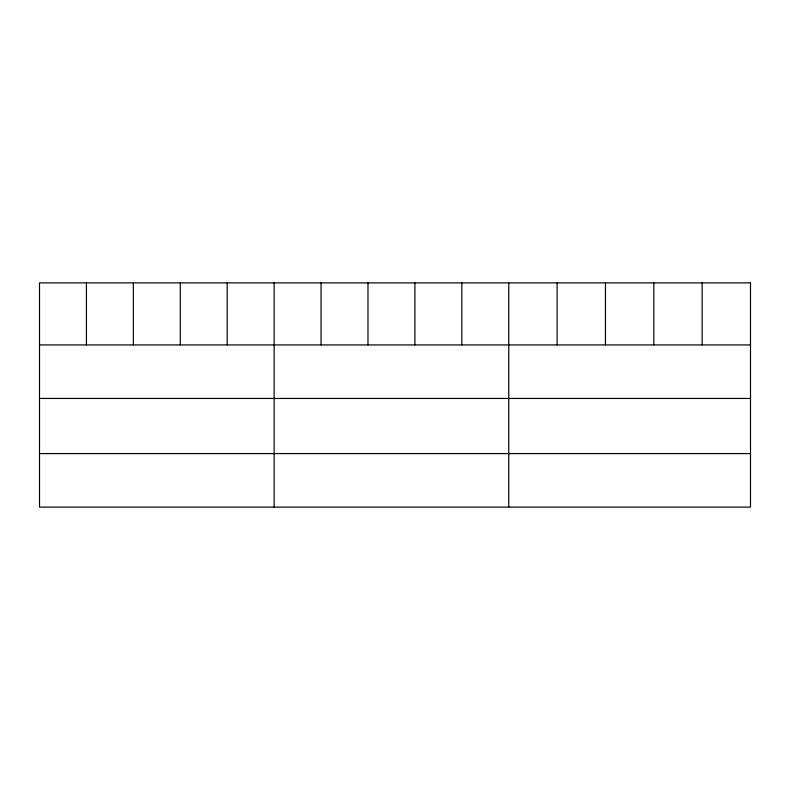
<?xml version="1.0" encoding="UTF-8"?>
<svg xmlns="http://www.w3.org/2000/svg" width="790" height="790" viewBox="0 0 790 790"><rect width="100%" height="100%" fill="white"/><g stroke="black" fill="none" stroke-linecap="round" stroke-linejoin="round"><path stroke-width="1.19" d="M39.5 344.924L750.5 344.924M39.5 398.446L750.5 398.446M39.5 453.588L750.5 453.588M702.152 282.889L702.152 344.924M653.804 282.889L653.804 344.924M605.456 282.889L605.456 344.924M557.108 282.889L557.108 344.924M508.76 282.889L508.76 507.111M461.834 282.889L461.834 344.924M414.908 282.889L414.908 344.924M367.982 282.889L367.982 344.924M321.056 282.889L321.056 344.924M274.13 282.889L274.13 507.111M227.204 282.889L227.204 344.924M180.278 282.889L180.278 344.924M133.352 282.889L133.352 344.924M86.426 282.889L86.426 344.924M750.5 282.889L39.5 282.889L39.5 507.111L750.5 507.111L750.5 282.889"/></g></svg>
